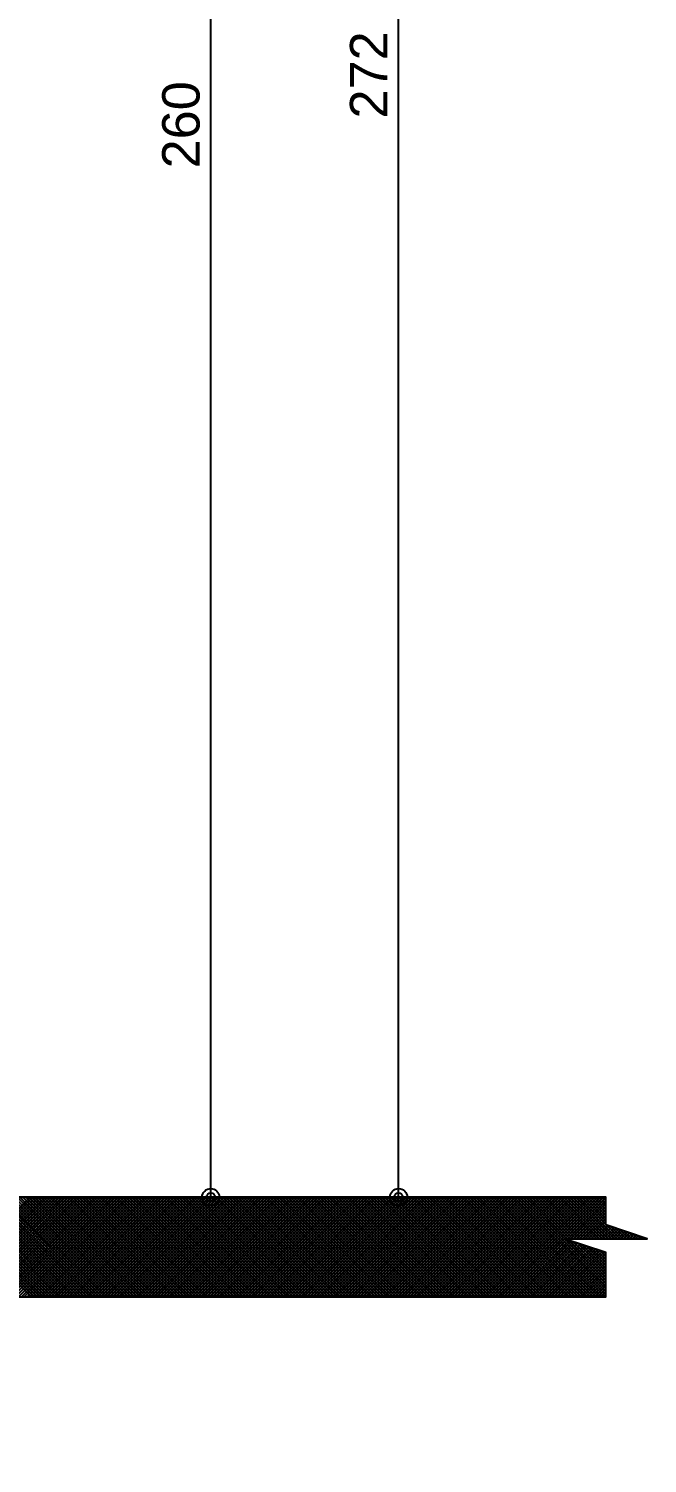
# Model space of a CAD drawing. Extents: x 0 to 119, y 0 to 84.
# Drawn here: x 39.62 to 42.6, y 33.13 to 40.03 of the extents above; entities that cross this region are included whole.
import ezdxf

# ---------------------------------------------------------------- set-up
doc = ezdxf.new("R2010")
doc.units = 0
doc.header["$MEASUREMENT"] = 0
for name, color, linetype in [('29', 9, 'CONTINUOUS'), ('32', 250, 'CONTINUOUS'), ('6', 178, 'CONTINUOUS')]:
    doc.layers.add(name, color=color, linetype=linetype)
doc.styles.add('TQS_ARIAL', font='arial.ttf')

msp = doc.modelspace()

# ---------------------------------------------------------------- linework, layer by layer
at = {"layer": '29', "color": 9, "linetype": 'Continuous'}
for p, q in [((39.149216, 33.930768), (39.629216, 34.410768)), ((39.156622, 34.410768), (39.636622, 33.930768)), ((39.163358, 33.930768), (39.643358, 34.410768)), ((39.170764, 34.410768), (39.650764, 33.930768)), ((39.1775, 33.930768), (39.6575, 34.410768)), ((39.184906, 34.410768), (39.664906, 33.930768)), ((39.191642, 33.930768), (39.671642, 34.410768)), ((39.199048, 34.410768), (39.679048, 33.930768)), ((39.205784, 33.930768), (39.685784, 34.410768)), ((39.21319, 34.410768), (39.69319, 33.930768)), ((39.219927, 33.930768), (39.699927, 34.410768)), ((39.227332, 34.410768), (39.707332, 33.930768)), ((39.234069, 33.930768), (39.714069, 34.410768)), ((39.241474, 34.410768), (39.721474, 33.930768)), ((39.248211, 33.930768), (39.728211, 34.410768)), ((39.255617, 34.410768), (39.735617, 33.930768)), ((39.262353, 33.930768), (39.742353, 34.410768)), ((39.269759, 34.410768), (39.749759, 33.930768)), ((39.276495, 33.930768), (39.756495, 34.410768)), ((39.283901, 34.410768), (39.763901, 33.930768)), ((39.290637, 33.930768), (39.770637, 34.410768)), ((39.298043, 34.410768), (39.778043, 33.930768)), ((39.304779, 33.930768), (39.784779, 34.410768)), ((39.312185, 34.410768), (39.792185, 33.930768)), ((39.318922, 33.930768), (39.798922, 34.410768)), ((39.326327, 34.410768), (39.806327, 33.930768)), ((39.333064, 33.930768), (39.813064, 34.410768)), ((39.340469, 34.410768), (39.820469, 33.930768)), ((39.347206, 33.930768), (39.827206, 34.410768)), ((39.354612, 34.410768), (39.834612, 33.930768)), ((39.361348, 33.930768), (39.841348, 34.410768)), ((39.368754, 34.410768), (39.848754, 33.930768)), ((39.37549, 33.930768), (39.85549, 34.410768)), ((39.382896, 34.410768), (39.862896, 33.930768)), ((39.389632, 33.930768), (39.869632, 34.410768)), ((39.397038, 34.410768), (39.877038, 33.930768)), ((39.403774, 33.930768), (39.883774, 34.410768)), ((39.41118, 34.410768), (39.89118, 33.930768)), ((39.417916, 33.930768), (39.897916, 34.410768)), ((39.425322, 34.410768), (39.905322, 33.930768)), ((39.432059, 33.930768), (39.912059, 34.410768)), ((39.439464, 34.410768), (39.919464, 33.930768)), ((39.446201, 33.930768), (39.926201, 34.410768)), ((39.453606, 34.410768), (39.933606, 33.930768)), ((39.460343, 33.930768), (39.940343, 34.410768)), ((39.467749, 34.410768), (39.947749, 33.930768)), ((39.474485, 33.930768), (39.954485, 34.410768)), ((39.481891, 34.410768), (39.961891, 33.930768)), ((39.488627, 33.930768), (39.968627, 34.410768)), ((39.496033, 34.410768), (39.976033, 33.930768)), ((39.502769, 33.930768), (39.982769, 34.410768)), ((39.510175, 34.410768), (39.990175, 33.930768)), ((39.516911, 33.930768), (39.996911, 34.410768)), ((39.524317, 34.410768), (40.004317, 33.930768)), ((39.531054, 33.930768), (40.011054, 34.410768)), ((39.538459, 34.410768), (40.018459, 33.930768)), ((39.545196, 33.930768), (40.025196, 34.410768)), ((39.552601, 34.410768), (40.032601, 33.930768)), ((39.559338, 33.930768), (40.039338, 34.410768)), ((39.566744, 34.410768), (40.046744, 33.930768)), ((39.57348, 33.930768), (40.05348, 34.410768)), ((39.580886, 34.410768), (40.060886, 33.930768)), ((39.587622, 33.930768), (40.067622, 34.410768)), ((39.595028, 34.410768), (40.075028, 33.930768)), ((39.601764, 33.930768), (40.081764, 34.410768)), ((39.60917, 34.410768), (40.08917, 33.930768)), ((39.615906, 33.930768), (40.095906, 34.410768)), ((39.623312, 34.410768), (40.103312, 33.930768)), ((39.630049, 33.930768), (40.110049, 34.410768)), ((39.637454, 34.410768), (40.117454, 33.930768)), ((39.644191, 33.930768), (40.124191, 34.410768)), ((39.651596, 34.410768), (40.131596, 33.930768)), ((39.658333, 33.930768), (40.138333, 34.410768)), ((39.665739, 34.410768), (40.145739, 33.930768)), ((39.672475, 33.930768), (40.152475, 34.410768)), ((39.679881, 34.410768), (40.159881, 33.930768)), ((39.686617, 33.930768), (40.166617, 34.410768)), ((39.694023, 34.410768), (40.174023, 33.930768)), ((39.700759, 33.930768), (40.180759, 34.410768)), ((39.708165, 34.410768), (40.188165, 33.930768)), ((39.714901, 33.930768), (40.194901, 34.410768)), ((39.722307, 34.410768), (40.202307, 33.930768)), ((39.729043, 33.930768), (40.209043, 34.410768)), ((39.736449, 34.410768), (40.216449, 33.930768)), ((39.743186, 33.930768), (40.223186, 34.410768)), ((39.750591, 34.410768), (40.230591, 33.930768)), ((39.757328, 33.930768), (40.237328, 34.410768)), ((39.764733, 34.410768), (40.244733, 33.930768)), ((39.77147, 33.930768), (40.25147, 34.410768)), ((39.778876, 34.410768), (40.258876, 33.930768)), ((39.785612, 33.930768), (40.265612, 34.410768)), ((39.793018, 34.410768), (40.273018, 33.930768)), ((39.799754, 33.930768), (40.279754, 34.410768)), ((39.80716, 34.410768), (40.28716, 33.930768)), ((39.813896, 33.930768), (40.293896, 34.410768)), ((39.821302, 34.410768), (40.301302, 33.930768)), ((39.828038, 33.930768), (40.308038, 34.410768)), ((39.835444, 34.410768), (40.315444, 33.930768)), ((39.842181, 33.930768), (40.322181, 34.410768)), ((39.849586, 34.410768), (40.329586, 33.930768)), ((39.856323, 33.930768), (40.336323, 34.410768)), ((39.863728, 34.410768), (40.343728, 33.930768)), ((39.870465, 33.930768), (40.350465, 34.410768)), ((39.877871, 34.410768), (40.357871, 33.930768)), ((39.884607, 33.930768), (40.364607, 34.410768)), ((39.892013, 34.410768), (40.372013, 33.930768)), ((39.898749, 33.930768), (40.378749, 34.410768)), ((39.906155, 34.410768), (40.386155, 33.930768)), ((39.912891, 33.930768), (40.392891, 34.410768)), ((39.920297, 34.410768), (40.400297, 33.930768)), ((39.927033, 33.930768), (40.407033, 34.410768)), ((39.934439, 34.410768), (40.414439, 33.930768)), ((39.941176, 33.930768), (40.421176, 34.410768)), ((39.948581, 34.410768), (40.428581, 33.930768)), ((39.955318, 33.930768), (40.435318, 34.410768)), ((39.962723, 34.410768), (40.442723, 33.930768)), ((39.96946, 33.930768), (40.44946, 34.410768)), ((39.976866, 34.410768), (40.456866, 33.930768)), ((39.983602, 33.930768), (40.463602, 34.410768)), ((39.991008, 34.410768), (40.471008, 33.930768)), ((39.997744, 33.930768), (40.477744, 34.410768)), ((40.00515, 34.410768), (40.48515, 33.930768)), ((40.011886, 33.930768), (40.491886, 34.410768)), ((40.019292, 34.410768), (40.499292, 33.930768)), ((40.026028, 33.930768), (40.506028, 34.410768)), ((40.033434, 34.410768), (40.513434, 33.930768)), ((40.04017, 33.930768), (40.52017, 34.410768)), ((40.047576, 34.410768), (40.527576, 33.930768)), ((40.054313, 33.930768), (40.534313, 34.410768)), ((40.061718, 34.410768), (40.541718, 33.930768)), ((40.068455, 33.930768), (40.548455, 34.410768)), ((40.07586, 34.410768), (40.55586, 33.930768)), ((40.082597, 33.930768), (40.562597, 34.410768)), ((40.090003, 34.410768), (40.570003, 33.930768)), ((40.096739, 33.930768), (40.576739, 34.410768)), ((40.104145, 34.410768), (40.584145, 33.930768)), ((40.110881, 33.930768), (40.590881, 34.410768)), ((40.118287, 34.410768), (40.598287, 33.930768)), ((40.125023, 33.930768), (40.605023, 34.410768)), ((40.132429, 34.410768), (40.612429, 33.930768)), ((40.139165, 33.930768), (40.619165, 34.410768)), ((40.146571, 34.410768), (40.626571, 33.930768)), ((40.153308, 33.930768), (40.633308, 34.410768)), ((40.160713, 34.410768), (40.640713, 33.930768)), ((40.16745, 33.930768), (40.64745, 34.410768)), ((40.174855, 34.410768), (40.654855, 33.930768)), ((40.181592, 33.930768), (40.661592, 34.410768)), ((40.188998, 34.410768), (40.668998, 33.930768)), ((40.195734, 33.930768), (40.675734, 34.410768)), ((40.20314, 34.410768), (40.68314, 33.930768)), ((40.209876, 33.930768), (40.689876, 34.410768)), ((40.217282, 34.410768), (40.697282, 33.930768)), ((40.224018, 33.930768), (40.704018, 34.410768)), ((40.231424, 34.410768), (40.711424, 33.930768)), ((40.23816, 33.930768), (40.71816, 34.410768)), ((40.245566, 34.410768), (40.725566, 33.930768)), ((40.252302, 33.930768), (40.732302, 34.410768)), ((40.259708, 34.410768), (40.739708, 33.930768)), ((40.266445, 33.930768), (40.746445, 34.410768)), ((40.27385, 34.410768), (40.75385, 33.930768)), ((40.280587, 33.930768), (40.760587, 34.410768)), ((40.287992, 34.410768), (40.767992, 33.930768)), ((40.294729, 33.930768), (40.774729, 34.410768)), ((40.302135, 34.410768), (40.782135, 33.930768)), ((40.308871, 33.930768), (40.788871, 34.410768)), ((40.316277, 34.410768), (40.796277, 33.930768)), ((40.323013, 33.930768), (40.803013, 34.410768)), ((40.330419, 34.410768), (40.810419, 33.930768)), ((40.337155, 33.930768), (40.817155, 34.410768)), ((40.344561, 34.410768), (40.824561, 33.930768)), ((40.351297, 33.930768), (40.831297, 34.410768)), ((40.358703, 34.410768), (40.838703, 33.930768)), ((40.36544, 33.930768), (40.84544, 34.410768)), ((40.372845, 34.410768), (40.852845, 33.930768)), ((40.379582, 33.930768), (40.859582, 34.410768)), ((40.386987, 34.410768), (40.866987, 33.930768)), ((40.393724, 33.930768), (40.873724, 34.410768)), ((40.40113, 34.410768), (40.88113, 33.930768)), ((40.407866, 33.930768), (40.887866, 34.410768)), ((40.415272, 34.410768), (40.895272, 33.930768)), ((40.422008, 33.930768), (40.902008, 34.410768)), ((40.429414, 34.410768), (40.909414, 33.930768)), ((40.43615, 33.930768), (40.91615, 34.410768)), ((40.443556, 34.410768), (40.923556, 33.930768)), ((40.450292, 33.930768), (40.930292, 34.410768)), ((40.457698, 34.410768), (40.937698, 33.930768)), ((40.464435, 33.930768), (40.944435, 34.410768)), ((40.47184, 34.410768), (40.95184, 33.930768)), ((40.478577, 33.930768), (40.958577, 34.410768)), ((40.485982, 34.410768), (40.965982, 33.930768)), ((40.492719, 33.930768), (40.972719, 34.410768)), ((40.500125, 34.410768), (40.980125, 33.930768)), ((40.506861, 33.930768), (40.986861, 34.410768)), ((40.514267, 34.410768), (40.994267, 33.930768)), ((40.521003, 33.930768), (41.001003, 34.410768)), ((40.528409, 34.410768), (41.008409, 33.930768)), ((40.535145, 33.930768), (41.015145, 34.410768)), ((40.542551, 34.410768), (41.022551, 33.930768)), ((40.549287, 33.930768), (41.029287, 34.410768)), ((40.556693, 34.410768), (41.036693, 33.930768)), ((40.563429, 33.930768), (41.043429, 34.410768)), ((40.570835, 34.410768), (41.050835, 33.930768)), ((40.577572, 33.930768), (41.057572, 34.410768)), ((40.584977, 34.410768), (41.064977, 33.930768)), ((40.591714, 33.930768), (41.071714, 34.410768)), ((40.599119, 34.410768), (41.079119, 33.930768)), ((40.605856, 33.930768), (41.085856, 34.410768)), ((40.613262, 34.410768), (41.093262, 33.930768)), ((40.619998, 33.930768), (41.099998, 34.410768)), ((40.627404, 34.410768), (41.107404, 33.930768)), ((40.63414, 33.930768), (41.11414, 34.410768)), ((40.641546, 34.410768), (41.121546, 33.930768)), ((40.648282, 33.930768), (41.128282, 34.410768)), ((40.655688, 34.410768), (41.135688, 33.930768)), ((40.662424, 33.930768), (41.142424, 34.410768)), ((40.66983, 34.410768), (41.14983, 33.930768)), ((40.676567, 33.930768), (41.156567, 34.410768)), ((40.683972, 34.410768), (41.163972, 33.930768)), ((40.690709, 33.930768), (41.170709, 34.410768)), ((40.698114, 34.410768), (41.178114, 33.930768)), ((40.704851, 33.930768), (41.184851, 34.410768)), ((40.712257, 34.410768), (41.192257, 33.930768)), ((40.718993, 33.930768), (41.198993, 34.410768)), ((40.726399, 34.410768), (41.206399, 33.930768)), ((40.733135, 33.930768), (41.213135, 34.410768)), ((40.740541, 34.410768), (41.220541, 33.930768)), ((40.747277, 33.930768), (41.227277, 34.410768)), ((40.754683, 34.410768), (41.234683, 33.930768)), ((40.761419, 33.930768), (41.241419, 34.410768)), ((40.768825, 34.410768), (41.248825, 33.930768)), ((40.775562, 33.930768), (41.255562, 34.410768)), ((40.782967, 34.410768), (41.262967, 33.930768)), ((40.789704, 33.930768), (41.269704, 34.410768)), ((40.797109, 34.410768), (41.277109, 33.930768)), ((40.803846, 33.930768), (41.283846, 34.410768)), ((40.811252, 34.410768), (41.291252, 33.930768)), ((40.817988, 33.930768), (41.297988, 34.410768)), ((40.825394, 34.410768), (41.305394, 33.930768)), ((40.83213, 33.930768), (41.31213, 34.410768)), ((40.839536, 34.410768), (41.319536, 33.930768)), ((40.846272, 33.930768), (41.326272, 34.410768)), ((40.853678, 34.410768), (41.333678, 33.930768)), ((40.860414, 33.930768), (41.340414, 34.410768)), ((40.86782, 34.410768), (41.34782, 33.930768)), ((40.874556, 33.930768), (41.354556, 34.410768)), ((40.881962, 34.410768), (41.361962, 33.930768)), ((40.888699, 33.930768), (41.368699, 34.410768)), ((40.896104, 34.410768), (41.376104, 33.930768)), ((40.902841, 33.930768), (41.382841, 34.410768)), ((40.910246, 34.410768), (41.390246, 33.930768)), ((40.916983, 33.930768), (41.396983, 34.410768)), ((40.924389, 34.410768), (41.404389, 33.930768)), ((40.931125, 33.930768), (41.411125, 34.410768)), ((40.938531, 34.410768), (41.418531, 33.930768)), ((40.945267, 33.930768), (41.425267, 34.410768)), ((40.952673, 34.410768), (41.432673, 33.930768)), ((40.959409, 33.930768), (41.439409, 34.410768)), ((40.966815, 34.410768), (41.446815, 33.930768)), ((40.973551, 33.930768), (41.453551, 34.410768)), ((40.980957, 34.410768), (41.460957, 33.930768)), ((40.987694, 33.930768), (41.467694, 34.410768)), ((40.995099, 34.410768), (41.475099, 33.930768)), ((41.001836, 33.930768), (41.481836, 34.410768)), ((41.009241, 34.410768), (41.489241, 33.930768)), ((41.015978, 33.930768), (41.495978, 34.410768)), ((41.023384, 34.410768), (41.503384, 33.930768)), ((41.03012, 33.930768), (41.51012, 34.410768)), ((41.037526, 34.410768), (41.517526, 33.930768)), ((41.044262, 33.930768), (41.524262, 34.410768)), ((41.051668, 34.410768), (41.531668, 33.930768)), ((41.058404, 33.930768), (41.538404, 34.410768)), ((41.06581, 34.410768), (41.54581, 33.930768)), ((41.072546, 33.930768), (41.552546, 34.410768)), ((41.079952, 34.410768), (41.559952, 33.930768)), ((41.086688, 33.930768), (41.566688, 34.410768)), ((41.094094, 34.410768), (41.574094, 33.930768)), ((41.100831, 33.930768), (41.580831, 34.410768)), ((41.108236, 34.410768), (41.588236, 33.930768)), ((41.114973, 33.930768), (41.594973, 34.410768)), ((41.122379, 34.410768), (41.602379, 33.930768)), ((41.129115, 33.930768), (41.609115, 34.410768)), ((41.136521, 34.410768), (41.616521, 33.930768)), ((41.143257, 33.930768), (41.623257, 34.410768)), ((41.150663, 34.410768), (41.630663, 33.930768)), ((41.157399, 33.930768), (41.637399, 34.410768)), ((41.164805, 34.410768), (41.644805, 33.930768)), ((41.171541, 33.930768), (41.651541, 34.410768)), ((41.178947, 34.410768), (41.658947, 33.930768)), ((41.185683, 33.930768), (41.665683, 34.410768)), ((41.193089, 34.410768), (41.673089, 33.930768)), ((41.199826, 33.930768), (41.679826, 34.410768)), ((41.207231, 34.410768), (41.687231, 33.930768)), ((41.213968, 33.930768), (41.693968, 34.410768)), ((41.221373, 34.410768), (41.701373, 33.930768)), ((41.22811, 33.930768), (41.70811, 34.410768)), ((41.235516, 34.410768), (41.715516, 33.930768)), ((41.242252, 33.930768), (41.722252, 34.410768)), ((41.249658, 34.410768), (41.729658, 33.930768)), ((41.256394, 33.930768), (41.736394, 34.410768)), ((41.2638, 34.410768), (41.7438, 33.930768)), ((41.270536, 33.930768), (41.750536, 34.410768)), ((41.277942, 34.410768), (41.757942, 33.930768)), ((41.284678, 33.930768), (41.764678, 34.410768)), ((41.292084, 34.410768), (41.772084, 33.930768)), ((41.298821, 33.930768), (41.778821, 34.410768)), ((41.306226, 34.410768), (41.786226, 33.930768)), ((41.312963, 33.930768), (41.792963, 34.410768)), ((41.320368, 34.410768), (41.800368, 33.930768)), ((41.327105, 33.930768), (41.807105, 34.410768)), ((41.334511, 34.410768), (41.814511, 33.930768)), ((41.341247, 33.930768), (41.821247, 34.410768)), ((41.348653, 34.410768), (41.828653, 33.930768)), ((41.355389, 33.930768), (41.835389, 34.410768)), ((41.362795, 34.410768), (41.842795, 33.930768)), ((41.369531, 33.930768), (41.849531, 34.410768)), ((41.376937, 34.410768), (41.856937, 33.930768)), ((41.383673, 33.930768), (41.863673, 34.410768)), ((41.391079, 34.410768), (41.871079, 33.930768)), ((41.397815, 33.930768), (41.877815, 34.410768)), ((41.405221, 34.410768), (41.885221, 33.930768)), ((41.411958, 33.930768), (41.891958, 34.410768)), ((41.419363, 34.410768), (41.899363, 33.930768)), ((41.4261, 33.930768), (41.9061, 34.410768)), ((41.433505, 34.410768), (41.913505, 33.930768)), ((41.440242, 33.930768), (41.920242, 34.410768)), ((41.447648, 34.410768), (41.927648, 33.930768)), ((41.454384, 33.930768), (41.934384, 34.410768)), ((41.46179, 34.410768), (41.94179, 33.930768)), ((41.468526, 33.930768), (41.948526, 34.410768)), ((41.475932, 34.410768), (41.955932, 33.930768)), ((41.482668, 33.930768), (41.962668, 34.410768)), ((41.490074, 34.410768), (41.970074, 33.930768)), ((41.49681, 33.930768), (41.97681, 34.410768)), ((41.504216, 34.410768), (41.984216, 33.930768)), ((41.510953, 33.930768), (41.990953, 34.410768)), ((41.518358, 34.410768), (41.998358, 33.930768)), ((41.525095, 33.930768), (42.005095, 34.410768)), ((41.5325, 34.410768), (42.0125, 33.930768)), ((41.539237, 33.930768), (42.019237, 34.410768)), ((41.546643, 34.410768), (42.026643, 33.930768)), ((41.553379, 33.930768), (42.033379, 34.410768)), ((41.560785, 34.410768), (42.040785, 33.930768)), ((41.567521, 33.930768), (42.047521, 34.410768)), ((41.574927, 34.410768), (42.054927, 33.930768)), ((41.581663, 33.930768), (42.061663, 34.410768)), ((41.589069, 34.410768), (42.069069, 33.930768)), ((41.595805, 33.930768), (42.075805, 34.410768)), ((41.603211, 34.410768), (42.083211, 33.930768)), ((41.609948, 33.930768), (42.089948, 34.410768)), ((41.617353, 34.410768), (42.097353, 33.930768)), ((41.62409, 33.930768), (42.10409, 34.410768)), ((41.631495, 34.410768), (42.111495, 33.930768)), ((41.638232, 33.930768), (42.118232, 34.410768)), ((41.645638, 34.410768), (42.125638, 33.930768)), ((41.652374, 33.930768), (42.132374, 34.410768)), ((41.65978, 34.410768), (42.13978, 33.930768)), ((41.666516, 33.930768), (42.146516, 34.410768)), ((41.673922, 34.410768), (42.153922, 33.930768)), ((41.680658, 33.930768), (42.160658, 34.410768)), ((41.688064, 34.410768), (42.168064, 33.930768)), ((41.6948, 33.930768), (42.1748, 34.410768)), ((41.702206, 34.410768), (42.182206, 33.930768)), ((41.708942, 33.930768), (42.188942, 34.410768)), ((41.716348, 34.410768), (42.196348, 33.930768)), ((41.723085, 33.930768), (42.203085, 34.410768)), ((41.73049, 34.410768), (42.21049, 33.930768)), ((41.737227, 33.930768), (42.217227, 34.410768)), ((41.744632, 34.410768), (42.224632, 33.930768)), ((41.751369, 33.930768), (42.231369, 34.410768)), ((41.758775, 34.410768), (42.238775, 33.930768)), ((41.765511, 33.930768), (42.245511, 34.410768)), ((41.772917, 34.410768), (42.252917, 33.930768)), ((41.779653, 33.930768), (42.259653, 34.410768)), ((41.787059, 34.410768), (42.267059, 33.930768)), ((41.793795, 33.930768), (42.273795, 34.410768)), ((41.801201, 34.410768), (42.281201, 33.930768)), ((41.807937, 33.930768), (42.287937, 34.410768)), ((41.815343, 34.410768), (42.295343, 33.930768)), ((41.82208, 33.930768), (42.30208, 34.410768)), ((41.829485, 34.410768), (42.309485, 33.930768)), ((41.836222, 33.930768), (42.316222, 34.410768)), ((41.843627, 34.410768), (42.323627, 33.930768)), ((41.850364, 33.930768), (42.330364, 34.410768)), ((41.85777, 34.410768), (42.33777, 33.930768)), ((41.864506, 33.930768), (42.344506, 34.410768)), ((41.871912, 34.410768), (42.351912, 33.930768)), ((41.878648, 33.930768), (42.358648, 34.410768)), ((41.886054, 34.410768), (42.366054, 33.930768)), ((41.89279, 33.930768), (42.37279, 34.410768)), ((41.900196, 34.410768), (42.380196, 33.930768)), ((41.906932, 33.930768), (42.386932, 34.410768)), ((41.914338, 34.410768), (42.394338, 33.930768)), ((41.92848, 34.410768), (42.398182, 33.941066)), ((41.942622, 34.410768), (42.398182, 33.955208)), ((41.956765, 34.410768), (42.398182, 33.969351)), ((41.970907, 34.410768), (42.398182, 33.983493)), ((41.985049, 34.410768), (42.398182, 33.997635)), ((41.999191, 34.410768), (42.199191, 34.210768)), ((42.013333, 34.410768), (42.213333, 34.210768)), ((42.027475, 34.410768), (42.227475, 34.210768)), ((42.041617, 34.410768), (42.241617, 34.210768)), ((42.055759, 34.410768), (42.255759, 34.210768)), ((42.069902, 34.410768), (42.269902, 34.210768)), ((42.084044, 34.410768), (42.284044, 34.210768)), ((42.098186, 34.410768), (42.298186, 34.210768)), ((42.112328, 34.410768), (42.312328, 34.210768)), ((42.12647, 34.410768), (42.32647, 34.210768)), ((42.140612, 34.410768), (42.340612, 34.210768)), ((42.154754, 34.410768), (42.354754, 34.210768)), ((42.168897, 34.410768), (42.368897, 34.210768)), ((42.183039, 34.410768), (42.383039, 34.210768)), ((42.197181, 34.410768), (42.397181, 34.210768)), ((42.201074, 34.210768), (42.398182, 34.407875)), ((42.211323, 34.410768), (42.411323, 34.210768)), ((42.215217, 34.210768), (42.398182, 34.393733)), ((42.225465, 34.410768), (42.425465, 34.210768)), ((42.229359, 34.210768), (42.398182, 34.379591)), ((42.239607, 34.410768), (42.439607, 34.210768)), ((42.243501, 34.210768), (42.398182, 34.365449)), ((42.253749, 34.410768), (42.453749, 34.210768)), ((42.267891, 34.410768), (42.398182, 34.280478)), ((42.282034, 34.410768), (42.398182, 34.29462)), ((42.296176, 34.410768), (42.398182, 34.308762)), ((42.310318, 34.410768), (42.398182, 34.322904)), ((42.32446, 34.410768), (42.398182, 34.337046)), ((42.338602, 34.410768), (42.398182, 34.351188)), ((42.352744, 34.410768), (42.398182, 34.36533)), ((42.366886, 34.410768), (42.398182, 34.379472)), ((42.381029, 34.410768), (42.398182, 34.393615)), ((42.395171, 34.410768), (42.398182, 34.407757)), ((42.257643, 34.210768), (42.398182, 34.351307)), ((42.271785, 34.210768), (42.398182, 34.337165)), ((42.285927, 34.210768), (42.398182, 34.323022)), ((42.300069, 34.210768), (42.398182, 34.30888)), ((42.314212, 34.210768), (42.398182, 34.294738)), ((42.328354, 34.210768), (42.398182, 34.280596)), ((42.342496, 34.210768), (42.406417, 34.274689)), ((42.356638, 34.210768), (42.417024, 34.271154)), ((42.37078, 34.210768), (42.42763, 34.267618)), ((42.384922, 34.210768), (42.438237, 34.264083)), ((42.399064, 34.210768), (42.448844, 34.260547)), ((42.402747, 34.275913), (42.467891, 34.210768)), ((42.413207, 34.210768), (42.45945, 34.257012)), ((42.42396, 34.268842), (42.482034, 34.210768)), ((42.427349, 34.210768), (42.470057, 34.253476)), ((42.441491, 34.210768), (42.480663, 34.249941)), ((42.445173, 34.261771), (42.496176, 34.210768)), ((42.455633, 34.210768), (42.49127, 34.246405)), ((42.466386, 34.2547), (42.510318, 34.210768)), ((42.469775, 34.210768), (42.501877, 34.242869)), ((42.483917, 34.210768), (42.512483, 34.239334)), ((42.487599, 34.247629), (42.52446, 34.210768)), ((42.498059, 34.210768), (42.52309, 34.235798)), ((42.508813, 34.240558), (42.538602, 34.210768)), ((42.512201, 34.210768), (42.533696, 34.232263)), ((42.526344, 34.210768), (42.544303, 34.228727)), ((42.530026, 34.233486), (42.552744, 34.210768)), ((42.540486, 34.210768), (42.55491, 34.225192)), ((42.551239, 34.226415), (42.566886, 34.210768)), ((41.921074, 33.930768), (42.200351, 34.210045)), ((41.935217, 33.930768), (42.210958, 34.206509)), ((41.949359, 33.930768), (42.221565, 34.202974)), ((41.963501, 33.930768), (42.232171, 34.199438)), ((41.977643, 33.930768), (42.242778, 34.195903)), ((41.991785, 33.930768), (42.253384, 34.192367)), ((42.005927, 33.930768), (42.263991, 34.188831)), ((42.020069, 33.930768), (42.274598, 34.185296)), ((42.034212, 33.930768), (42.285204, 34.18176)), ((42.048354, 33.930768), (42.295811, 34.178225)), ((42.062496, 33.930768), (42.306417, 34.174689)), ((42.076638, 33.930768), (42.317024, 34.171154)), ((42.09078, 33.930768), (42.32763, 34.167618)), ((42.104922, 33.930768), (42.338237, 34.164083)), ((42.119064, 33.930768), (42.348844, 34.160547)), ((42.133207, 33.930768), (42.35945, 34.157012)), ((42.199695, 34.210263), (42.398182, 34.011777)), ((42.220909, 34.203192), (42.398182, 34.025919)), ((42.242122, 34.196121), (42.398182, 34.040061)), ((42.263335, 34.18905), (42.398182, 34.054203)), ((42.284548, 34.181979), (42.398182, 34.068346)), ((42.305762, 34.174908), (42.398182, 34.082488)), ((42.326975, 34.167837), (42.398182, 34.09663)), ((42.348188, 34.160766), (42.398182, 34.110772)), ((42.554628, 34.210768), (42.565516, 34.221656)), ((42.56877, 34.210768), (42.576123, 34.218121)), ((42.572452, 34.219344), (42.581029, 34.210768)), ((42.582912, 34.210768), (42.58673, 34.214585)), ((42.593665, 34.212273), (42.595171, 34.210768)), ((42.147349, 33.930768), (42.370057, 34.153476)), ((42.161491, 33.930768), (42.380663, 34.149941)), ((42.175633, 33.930768), (42.39127, 34.146405)), ((42.189775, 33.930768), (42.398182, 34.139175)), ((42.203917, 33.930768), (42.398182, 34.125032)), ((42.218059, 33.930768), (42.398182, 34.11089)), ((42.232201, 33.930768), (42.398182, 34.096748)), ((42.369401, 34.153695), (42.398182, 34.124914)), ((42.390614, 34.146624), (42.398182, 34.139056)), ((42.246344, 33.930768), (42.398182, 34.082606)), ((42.260486, 33.930768), (42.398182, 34.068464)), ((42.274628, 33.930768), (42.398182, 34.054322)), ((42.28877, 33.930768), (42.398182, 34.04018)), ((42.302912, 33.930768), (42.398182, 34.026038)), ((42.317054, 33.930768), (42.398182, 34.011895)), ((42.331196, 33.930768), (42.398182, 33.997753)), ((42.345339, 33.930768), (42.398182, 33.983611)), ((42.359481, 33.930768), (42.398182, 33.969469)), ((42.373623, 33.930768), (42.398182, 33.955327)), ((42.387765, 33.930768), (42.398182, 33.941185))]:
    msp.add_line(p, q, dxfattribs=at)
msp.add_lwpolyline([(34.258326, 34.410768), (34.258326, 33.130768), (34.818326, 33.130768), (34.818326, 33.930768), (42.398182, 33.930768), (42.398182, 34.144101), (42.198182, 34.210768), (42.598182, 34.210768), (42.398182, 34.277434), (42.398182, 34.410768), (39.058326, 34.410768), (34.818326, 34.410768), (34.818326, 34.410768), (34.258326, 34.410768)], dxfattribs=at)
at = {"layer": '32', "color": 250, "linetype": 'Continuous'}
for p, q in [((41.401957, 34.410768), (41.401957, 45.290768)), ((40.498799, 34.410768), (40.498799, 44.810768)), ((40.866732, 34.410768), (40.248799, 34.410768)), ((41.116732, 34.410768), (41.116732, 34.410768)), ((41.560387, 34.410768), (41.151957, 34.410768)), ((41.810387, 34.410768), (41.810387, 34.410768))]:
    msp.add_line(p, q, dxfattribs=at)
for centre, radius in [((40.498799, 34.410768), 0.041625), ((40.498799, 34.410768), 0.02075), ((41.401957, 34.410768), 0.041625), ((41.401957, 34.410768), 0.02075)]:
    msp.add_circle(centre, radius, dxfattribs=at)
at = {"layer": '6', "color": 178, "linetype": 'Continuous'}
msp.add_line((41.458547, 34.410768), (42.398182, 34.410768), dxfattribs=at)
for points in [[(34.818326, 33.930768), (42.398182, 33.930768), (42.398182, 34.144101), (42.198182, 34.210768), (42.598182, 34.210768), (42.398182, 34.277434), (42.398182, 34.410768)], [(34.818326, 34.410768), (39.058326, 34.410768), (42.398182, 34.410768)]]:
    msp.add_lwpolyline(points, dxfattribs=at)

# ---------------------------------------------------------------- texts
at = {"layer": '32', "color": 250, "linetype": 'Continuous', "style": 'TQS_ARIAL'}
for s, p in [('272', (41.347957, 39.598768)), ('260', (40.444799, 39.358768))]:
    msp.add_text(s, height=0.18, rotation=90, dxfattribs=at).set_placement(p)

doc.saveas('drawing.dxf')
